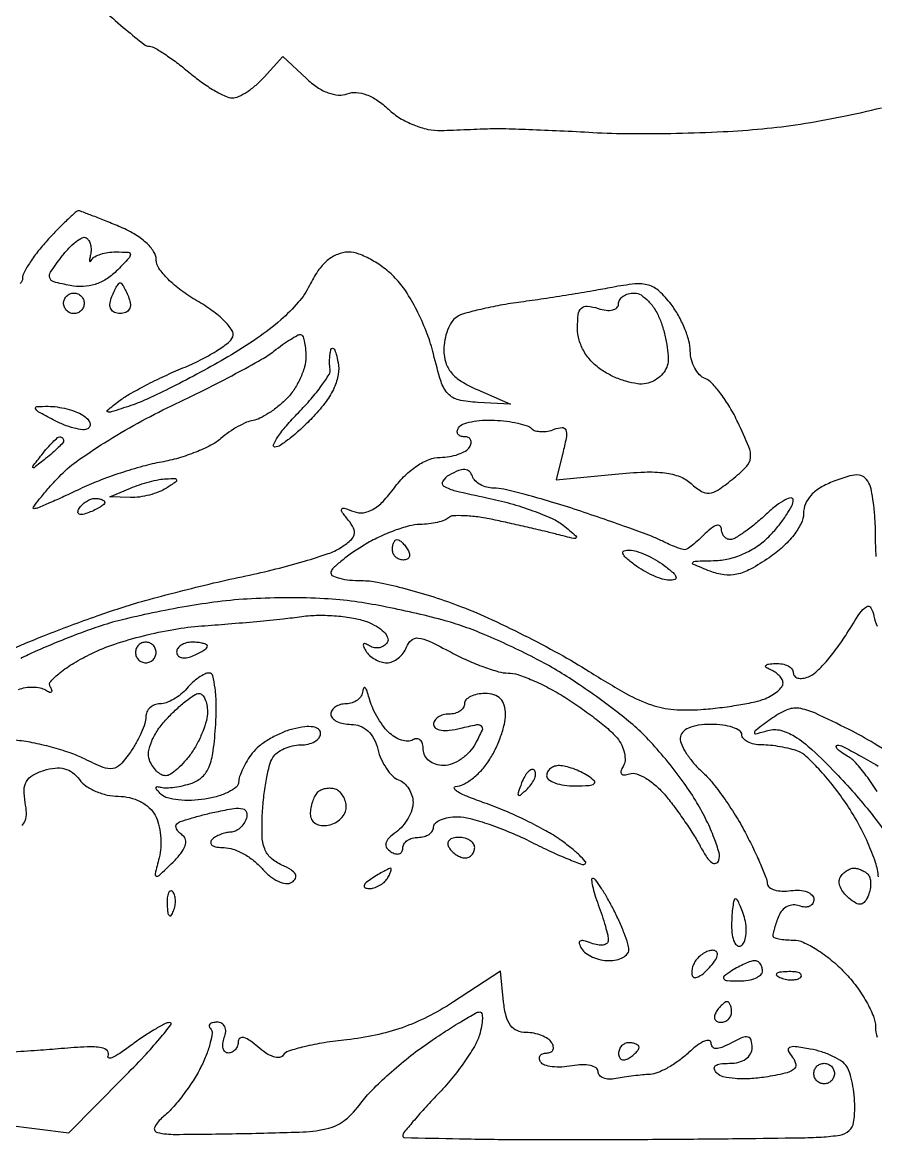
# Model space of a CAD drawing. Extents: x 0 to 102, y 0 to 135.
# Drawn here: x 87.14 to 94.16, y 86.51 to 95.71 of the extents above; entities that cross this region are included whole.
import ezdxf

# ---------------------------------------------------------------- set-up
doc = ezdxf.new("R2010")
doc.units = 0
doc.header["$MEASUREMENT"] = 0

msp = doc.modelspace()

# ---------------------------------------------------------------- linework, layer by layer
for points in [[(87.816098, 95.802675, 0.009988), (87.989269, 95.652564, 0.005609), (88.137861, 95.531666, 0.163229), (88.183287, 95.515179, -0.125917), (88.224685, 95.503495, -0.014235), (88.308246, 95.451794, -0.016523), (88.405481, 95.383025, -0.012723), (88.507028, 95.3019, 0.019237), (88.611129, 95.220934, 0.022441), (88.716065, 95.152528, 0.022152), (88.808784, 95.103249, 0.111515), (88.865679, 95.0904, 0.109842), (88.917425, 95.101907, 0.035018), (88.986787, 95.140488, 0.033027), (89.060323, 95.195658, 0.031396), (89.127288, 95.260913), (89.2816, 95.431426), (89.474495, 95.25021, 0.040021), (89.564667, 95.178154, 0.059346), (89.654488, 95.131889, 0.071255), (89.73853, 95.113553, 0.110181), (89.811747, 95.124389, -0.110997), (89.88522, 95.135141, -0.071371), (89.969643, 95.116416, -0.059135), (90.060157, 95.06942, -0.039309), (90.151521, 94.996198, 0.05091), (90.24542, 94.924451, 0.041552), (90.358359, 94.867412, 0.042511), (90.475688, 94.831164, 0.063435), (90.582519, 94.821741, -0.000057), (90.685087, 94.825704, -0.000042), (90.798601, 94.830067, -0.000043), (90.905873, 94.834171, -0.000096), (90.9873, 94.837264, -0.016569), (91.089554, 94.837739, -0.002201), (91.305607, 94.830629, -0.002547), (91.561767, 94.819763, -0.002136), (91.8333, 94.805696, 0.012427), (92.144313, 94.795995, 0.006969), (92.522526, 94.798874, 0.00695), (92.904749, 94.812429, 0.01125), (93.2292, 94.835781, 0.015177), (93.541344, 94.874908, 0.011119), (93.884978, 94.936477, 0.011256), (94.208036, 95.00941, 0.02434)], [(87.007974, 90.527436, -0.014204), (87.147176, 90.591498, -0.007415), (87.319863, 90.662093, -0.004038), (87.533821, 90.743891, -0.004023), (87.752742, 90.823566, -0.006372), (87.9417, 90.887921, -0.011189), (88.146873, 90.949848, -0.004954), (88.420299, 91.022834, -0.0049), (88.711614, 91.094476, -0.006582), (88.976972, 91.153307, 0.009821), (89.22355, 91.209653, 0.011051), (89.458144, 91.27367, 0.010374), (89.654859, 91.336519, 0.057125), (89.755221, 91.384274, 0.034466), (89.836354, 91.443076, 0.151076), (89.868163, 91.492176, 0.18472), (89.863406, 91.544678, 0.05651), (89.819749, 91.613004, -0.011423), (89.766373, 91.681974, -0.314907), (89.765816, 91.703663, -0.335828), (89.785627, 91.710633, -0.012212), (89.865906, 91.682765, 0.120064), (89.943969, 91.673387, 0.103264), (90.022484, 91.699862, 0.071865), (90.105747, 91.76644, 0.029051), (90.199066, 91.878425, -0.039874), (90.28716, 91.979611, -0.046624), (90.386018, 92.05981, -0.052118), (90.485506, 92.112142, -0.095312), (90.575217, 92.1294, 0.040659), (90.652007, 92.135655, 0.043184), (90.725185, 92.154251, 0.047338), (90.78464, 92.181503, 0.123836), (90.8181, 92.214, 0.088621), (90.830881, 92.246301, 0.167455), (90.827242, 92.273749, 0.177706), (90.807809, 92.29205, 0.101261), (90.7758, 92.2986, -0.08596), (90.743167, 92.304252, -0.16481), (90.72257, 92.320559, -0.179778), (90.717168, 92.344869, -0.104502), (90.727416, 92.373355, -0.165082), (90.761418, 92.401419, -0.038789), (90.833207, 92.422472, -0.035865), (90.923942, 92.43489, -0.02865), (91.022679, 92.435584, -0.019663), (91.122167, 92.426649, -0.023264), (91.215147, 92.41017, -0.022981), (91.291178, 92.389301, -0.118439), (91.328142, 92.366658, 0.131188), (91.359231, 92.348671, 0.057957), (91.406541, 92.341625, 0.051751), (91.461429, 92.345548, 0.047948), (91.515834, 92.360639, -0.073898), (91.579455, 92.374792, -0.327027), (91.610041, 92.355583, -0.141099), (91.615388, 92.300937, -0.015777), (91.588523, 92.17753), (91.52992, 91.94404), (92.016254, 91.991791, -0.014368), (92.258618, 92.008574, -0.04139), (92.426803, 92.001451, -0.061131), (92.548983, 91.970622, -0.091828), (92.642321, 91.913085, 0.044518), (92.727156, 91.849048, 0.165176), (92.791489, 91.833971, 0.125289), (92.862333, 91.859547, 0.021232), (92.978725, 91.94588, 0.027423), (93.09664, 92.052577, 0.171476), (93.130819, 92.125022, 0.124803), (93.117528, 92.214694, 0.0119), (93.026704, 92.418475, 0.023433), (92.960928, 92.541815, 0.026467), (92.886292, 92.653357, 0.027078), (92.813566, 92.740269, 0.113858), (92.757507, 92.77806, -0.113267), (92.71126, 92.809157, -0.065031), (92.671846, 92.863975, -0.059785), (92.644818, 92.932831, -0.061139), (92.635119, 93.005601, 0.064561), (92.623343, 93.089579, 0.030478), (92.587895, 93.193339, 0.029582), (92.536945, 93.299006, 0.036768), (92.476999, 93.390117, 0.041641), (92.379016, 93.497713, 0.117728), (92.291147, 93.547385, 0.096022), (92.179565, 93.557306, 0.022295), (91.99243, 93.529528, -0.005412), (91.836597, 93.50099, -0.002606), (91.636291, 93.467619, -0.002583), (91.427019, 93.434983, -0.003699), (91.2411, 93.408376, 0.01091), (91.071398, 93.381588, 0.012659), (90.911292, 93.348516, 0.011725), (90.777761, 93.31407, 0.070474), (90.71235, 93.285123, 0.111236), (90.671787, 93.245084, 0.049978), (90.637664, 93.177985, 0.046073), (90.614433, 93.09674, 0.04664), (90.6066, 93.01295, 0.075874), (90.622379, 92.90957, 0.099936), (90.668174, 92.826165, 0.080688), (90.751298, 92.754944, 0.034533), (90.88155, 92.687404), (91.1565, 92.568123), (90.88507, 92.581412, -0.042866), (90.727908, 92.602694, -0.154144), (90.641457, 92.652902, -0.1096), (90.583294, 92.754386, -0.016569), (90.520702, 92.981461, 0.032123), (90.469753, 93.146134, 0.02366), (90.393346, 93.321171, 0.024082), (90.304894, 93.480399, 0.048152), (90.217658, 93.594811, 0.039998), (90.123459, 93.681373, 0.037086), (90.014362, 93.754275, 0.039232), (89.907203, 93.804269, 0.092355), (89.820626, 93.819479, 0.094785), (89.730207, 93.801217, 0.08032), (89.646907, 93.750308, 0.065237), (89.570367, 93.665061, 0.036521), (89.500016, 93.544529, -0.064931), (89.408621, 93.40654, -0.034396), (89.263575, 93.260925, -0.029026), (89.069712, 93.110296, -0.018384), (88.828036, 92.956833, -0.007998), (88.602977, 92.830059, -0.007779), (88.371895, 92.709331, -0.00771), (88.165563, 92.609544, -0.028492), (88.03112, 92.556146, -0.002526), (87.868696, 92.50303, -0.165443), (87.839584, 92.503523, -0.584687), (87.837176, 92.517736, -0.006562), (87.931391, 92.591966, -0.033337), (88.017041, 92.649008, -0.01055), (88.151914, 92.722651, -0.010482), (88.306172, 92.79864, -0.011464), (88.458983, 92.865754, 0.018868), (88.603118, 92.931619, 0.02356), (88.731272, 93.00389, 0.022785), (88.8309, 93.072953, 0.138583), (88.868173, 93.122633, 0.244233), (88.862248, 93.175878, 0.048141), (88.799356, 93.252683, 0.04076), (88.700268, 93.337335, 0.026674), (88.573883, 93.418733, -0.029859), (88.444258, 93.503389, -0.037791), (88.33612, 93.597051, -0.041899), (88.260782, 93.686911, -0.153573), (88.238452, 93.756815, 0.14713), (88.217481, 93.825431, 0.06303), (88.154033, 93.898557, 0.050742), (88.056419, 93.969557, 0.032929), (87.931368, 94.031765, 0.003088), (87.811876, 94.080827, 0.004585), (87.706566, 94.12219, 0.002107), (87.616524, 94.156171, 0.089402), (87.596392, 94.1598, 0.187731), (87.578511, 94.152841, 0.004634), (87.513099, 94.091713, 0.009394), (87.437356, 94.016843, 0.006182), (87.352924, 93.928014, 0.018433), (87.270638, 93.832438, 0.022424), (87.201134, 93.736932, 0.021727), (87.150671, 93.652904, 0.124988), (87.138, 93.603006, -0.224317), (87.118126, 93.560935, -0.038667)], [(94.165964, 91.312996, -0.017398), (94.1598, 91.490096, 0.014735), (94.156291, 91.609125, 0.014145), (94.145776, 91.729383, 0.014225), (94.130492, 91.834813, 0.048538), (94.112057, 91.901578, 0.101368), (94.075389, 91.95898, 0.176056), (94.02512, 91.983372, 0.097112), (93.94805, 91.976386, 0.019229), (93.815957, 91.932249, 0.042839), (93.7088, 91.880942, 0.071496), (93.630869, 91.818573, 0.086631), (93.583661, 91.746565, 0.101369), (93.567022, 91.666702, -0.116369), (93.547502, 91.585197, -0.048572), (93.486727, 91.489077, -0.042886), (93.395953, 91.390973, -0.035197), (93.283841, 91.302497, -0.023823), (93.131998, 91.20938, -0.069523), (93.017373, 91.165758, -0.090158), (92.913054, 91.161061, -0.061476), (92.797969, 91.191385, -0.003473), (92.660814, 91.247343, -0.451726), (92.655571, 91.262758, -0.259178), (92.674274, 91.274044, -0.00221), (92.8485, 91.279499, 0.058575), (92.964015, 91.296237, 0.044126), (93.084689, 91.340165, 0.043332), (93.19825, 91.405778, 0.050446), (93.29265, 91.487136, 0.020471), (93.36552, 91.570603, 0.024226), (93.427085, 91.655334, 0.02411), (93.471395, 91.730668, 0.121462), (93.483, 91.777735, 0.445258), (93.464381, 91.794497, 0.095075), (93.417243, 91.780205, 0.045524), (93.345158, 91.733494, 0.020369), (93.259146, 91.66006, -0.014866), (93.168141, 91.580616, -0.0192), (93.079828, 91.513542, -0.01724), (93.003361, 91.463805, -0.136387), (92.963046, 91.4526, -0.124663), (92.935493, 91.459578, -0.100781), (92.912022, 91.479226, -0.090433), (92.896249, 91.508616, -0.078205), (92.8908, 91.543243, 0.262054), (92.878551, 91.565008, 0.216722), (92.851748, 91.568207, 0.08714), (92.808999, 91.545849, 0.032428), (92.757857, 91.500943, -0.013046), (92.70421, 91.450025, -0.017634), (92.652979, 91.407052, -0.014728), (92.60882, 91.374636, -0.152102), (92.587509, 91.368, -0.083827), (92.565228, 91.371762, -0.009897), (92.517939, 91.389255, -0.011616), (92.462191, 91.412651, -0.009278), (92.403202, 91.440359, 0.023408), (92.315106, 91.47874, 0.003687), (92.137919, 91.544766, 0.004088), (91.927705, 91.619398, 0.00356), (91.7064, 91.694177, 0.006989), (91.485519, 91.763655, 0.00849), (91.276614, 91.822326, 0.007336), (91.099834, 91.865989, 0.05696), (91.0155, 91.875617, -0.064736), (90.959151, 91.882937, -0.063997), (90.906311, 91.904427, -0.069698), (90.8648, 91.936199, -0.11465), (90.841794, 91.973718, 0.121318), (90.81699, 92.013001, 0.18151), (90.780116, 92.028897, 0.109182), (90.726725, 92.019755, 0.030788), (90.650178, 91.982906, 0.121867), (90.597212, 91.933291, 0.424511), (90.606673, 91.892406, 0.077572), (90.70168, 91.853835, 0.006532), (90.960809, 91.7965, -0.017622), (91.152241, 91.749667, -0.017819), (91.339179, 91.689619, -0.017926), (91.497772, 91.625854, -0.066293), (91.589524, 91.569533, -0.003933), (91.693085, 91.483923, -0.389419), (91.695337, 91.466622, -0.30923), (91.676896, 91.459729, -0.003242), (91.5372, 91.495186, 0.00499), (91.434102, 91.520971, 0.002113), (91.295316, 91.553593, 0.002091), (91.146822, 91.587183, 0.002733), (91.010767, 91.616582, 0.017691), (90.886374, 91.638187, 0.024211), (90.773158, 91.648195, 0.022411), (90.68148, 91.647732, 0.185898), (90.644133, 91.631167, -0.110748), (90.612297, 91.611009, -0.028778), (90.553784, 91.593781, -0.027817), (90.483116, 91.58142, -0.025234), (90.409166, 91.57645, 0.061458), (90.319879, 91.563922, 0.02299), (90.199125, 91.52549, 0.022367), (90.069999, 91.471074, 0.025224), (89.951485, 91.40725, 0.015686), (89.846328, 91.338984, 0.022151), (89.757522, 91.271268, 0.019287), (89.690759, 91.210999, 0.199971), (89.676535, 91.17765, 0.296694), (89.692219, 91.153095, 0.044594), (89.750144, 91.132838, 0.038059), (89.831381, 91.118793, 0.023786), (89.927869, 91.1142, -0.049472), (90.060055, 91.101089, -0.013457), (90.264994, 91.054261, -0.013477), (90.49582, 90.98826, -0.013636), (90.721843, 90.910152, -0.017229), (90.968351, 90.807539, -0.009433), (91.263366, 90.665839, -0.009392), (91.557884, 90.510475, -0.014775), (91.804072, 90.364985, 0.01246), (92.110428, 90.182019, 0.04644), (92.315195, 90.090416, 0.062844), (92.499752, 90.05256, 0.037977), (92.723248, 90.052364, 0.011522), (92.879226, 90.067713, 0.011498), (93.034443, 90.09024, 0.011399), (93.16897, 90.116101, 0.043717), (93.25035, 90.141283, 0.036976), (93.307011, 90.169453, 0.045312), (93.35491, 90.204076, 0.051677), (93.388153, 90.23968, 0.163391), (93.3984, 90.270201, 0.129128), (93.390692, 90.299549, 0.061765), (93.367336, 90.331113, 0.055142), (93.333098, 90.359964, 0.051672), (93.29265, 90.381371, -0.051902), (93.258976, 90.399213, -0.449116), (93.256943, 90.414109, -0.185333), (93.278558, 90.425796, -0.021021), (93.33495, 90.430721, -0.053478), (93.391595, 90.427218, -0.07557), (93.43951, 90.411367, -0.097791), (93.471596, 90.386191, -0.179528), (93.483, 90.355455, 0.181711), (93.493215, 90.328276, 0.14789), (93.519774, 90.311693, 0.101341), (93.560256, 90.30916, 0.05679), (93.608188, 90.321549, 0.09761), (93.668632, 90.35953, 0.022592), (93.752677, 90.446203, 0.022487), (93.841997, 90.556688, 0.020327), (93.924271, 90.678444, -0.008335), (94.032072, 90.846528, -0.104268), (94.085725, 90.89919, -0.428194), (94.121387, 90.890431, -0.082811), (94.147236, 90.820819, 0.059388), (94.173578, 90.738281, 0.018556)], [(87.10382, 90.21731, -0.052044), (87.161767, 90.232874, -0.044326), (87.224941, 90.237293, -0.046447), (87.283701, 90.230708, -0.08751), (87.327906, 90.213103, 0.036238), (87.359807, 90.196449, 0.260556), (87.376455, 90.198138, 0.342508), (87.380707, 90.211887, 0.048429), (87.366744, 90.240298, -0.333701), (87.370715, 90.284013, -0.040066), (87.445754, 90.354758, -0.034938), (87.561001, 90.434624, -0.020981), (87.707608, 90.513618, -0.032793), (87.897441, 90.590916, -0.018921), (88.134399, 90.6599, -0.01863), (88.383827, 90.712594, -0.025089), (88.612885, 90.740394, 0.003303), (88.832201, 90.757362, 0.00269), (89.066853, 90.778348, 0.002717), (89.28275, 90.800013, 0.007093), (89.437622, 90.818629, -0.030545), (89.573173, 90.828508, -0.022824), (89.722941, 90.823419, -0.023253), (89.864079, 90.805526, -0.047716), (89.971463, 90.776042, -0.040245), (90.052759, 90.737395, -0.066558), (90.112837, 90.691043, -0.096825), (90.14368, 90.644748, -0.241598), (90.140545, 90.605378, -0.105765), (90.113202, 90.576858, -0.099287), (90.075973, 90.561214, -0.096227), (90.034587, 90.560882, -0.092696), (89.995483, 90.575991, 0.036486), (89.960879, 90.594035, 0.343373), (89.945689, 90.590094, 0.279645), (89.943761, 90.572655, 0.029587), (89.964021, 90.535071, 0.073104), (89.995466, 90.497703, 0.053026), (90.039805, 90.466091, 0.053205), (90.089599, 90.44462, 0.075342), (90.137242, 90.4374, 0.100958), (90.184061, 90.446951, 0.066818), (90.231399, 90.475064, 0.063439), (90.272059, 90.516599, 0.070524), (90.299299, 90.565617, -0.122847), (90.340138, 90.623939, -0.210555), (90.395879, 90.641207, -0.083756), (90.48628, 90.615039, -0.01078), (90.666647, 90.523317, 0.017718), (90.799528, 90.458047, 0.018131), (90.93569, 90.402889, 0.018213), (91.057017, 90.36373, 0.069055), (91.135778, 90.3528, -0.080644), (91.214378, 90.34004, -0.020535), (91.335474, 90.294052, -0.02039), (91.471204, 90.229358, -0.019388), (91.603573, 90.152806, -0.012796), (91.733061, 90.066352, -0.012177), (91.860159, 89.971992, -0.012216), (91.968357, 89.883162, -0.041581), (92.032175, 89.818112, -0.058906), (92.070351, 89.759209, -0.061347), (92.093103, 89.693816, -0.068241), (92.097805, 89.632085, -0.12396), (92.082607, 89.584131, 0.054533), (92.063875, 89.544813, 0.269198), (92.068336, 89.521648, 0.250112), (92.091271, 89.512899, 0.049042), (92.135788, 89.523029, -0.165941), (92.192358, 89.522626, -0.052507), (92.269782, 89.486087, -0.045838), (92.353474, 89.424104, -0.03712), (92.431095, 89.343655, -0.01428), (92.508436, 89.244972, -0.009551), (92.591469, 89.127945, -0.009621), (92.667653, 89.011344, -0.018622), (92.723206, 88.914825, 0.026823), (92.771184, 88.834541, 0.090076), (92.813735, 88.790831, 0.243447), (92.846442, 88.786169, 0.232302), (92.870084, 88.810151, 0.149834), (92.871603, 88.872681, 0.022402), (92.831825, 88.993544, 0.023512), (92.769926, 89.13605, 0.01833), (92.689942, 89.284772, 0.023506), (92.585883, 89.444612, 0.014912), (92.45068, 89.621023, 0.014976), (92.307256, 89.786646, 0.026662), (92.178295, 89.912661, 0.015844), (92.038631, 90.02766, 0.008838), (91.861846, 90.159144, 0.00881), (91.67817, 90.285936, 0.014121), (91.51664, 90.386832, 0.0143), (91.349336, 90.478555, 0.008839), (91.147874, 90.577172, 0.008863), (90.945227, 90.667625, 0.015728), (90.77478, 90.73386, 0.0193), (90.593494, 90.790055, 0.009028), (90.354965, 90.849424, 0.00893), (90.102269, 90.902763, 0.012372), (89.873868, 90.940894, 0.021985), (89.623465, 90.965189, 0.013495), (89.327076, 90.972827, 0.013304), (89.022534, 90.96435, 0.017621), (88.746328, 90.939515, 0.011341), (88.487529, 90.901039, 0.008847), (88.208255, 90.847917, 0.008962), (87.94978, 90.789144, 0.021451), (87.761081, 90.733982, 0.008918), (87.595996, 90.67463, 0.006654), (87.416051, 90.603533, 0.00673), (87.24821, 90.531966, 0.015186), (87.123558, 90.472232, -0.020401)], [(87.132411, 89.098285, 0.148932), (87.160477, 89.136441, 0.093936), (87.17014, 89.199859, 0.038208), (87.160298, 89.286974, -0.050145), (87.151222, 89.389048, -0.129311), (87.170715, 89.459832, -0.131973), (87.222177, 89.510992, -0.053222), (87.313633, 89.551142, -0.050951), (87.406181, 89.570434, -0.089928), (87.483775, 89.564552, -0.098861), (87.549384, 89.532686, -0.072682), (87.60618, 89.474868, 0.08603), (87.660654, 89.422279, 0.047972), (87.741795, 89.377922, 0.045998), (87.835171, 89.347756, 0.055192), (87.9269, 89.3376, -0.0598), (88.019979, 89.326428, -0.058697), (88.108396, 89.293533, -0.062294), (88.181772, 89.243564, -0.089516), (88.23048, 89.182078, -0.06342), (88.258661, 89.108267, -0.03691), (88.274189, 89.014595, -0.03631), (88.275938, 88.916853, -0.050313), (88.262396, 88.830317, 0.005287), (88.229322, 88.698151, 0.396733), (88.239372, 88.680629, 0.269166), (88.263122, 88.68622, 0.003533), (88.377142, 88.795489, 0.034057), (88.441258, 88.866915, 0.07967), (88.475855, 88.929583, 0.13254), (88.479964, 88.979658, 0.200978), (88.456403, 89.01575, -0.049292), (88.426083, 89.040994, -0.080817), (88.406804, 89.068187, -0.116312), (88.401187, 89.092862, -0.206486), (88.40945, 89.111617, -0.105034), (88.438616, 89.129071, -0.00915), (88.521305, 89.155711, -0.011704), (88.622222, 89.183636, -0.008831), (88.734275, 89.209741, -0.014368), (88.877978, 89.236261, -0.092143), (88.951594, 89.234052, -0.270519), (88.981567, 89.206565, -0.156763), (88.981025, 89.156174, -0.066843), (88.959564, 89.112334, -0.064779), (88.927106, 89.075185, -0.069971), (88.889043, 89.050051, -0.11143), (88.85115, 89.0415, 0.058206), (88.811413, 89.036858, 0.038959), (88.767784, 89.022862, 0.039065), (88.727043, 89.00235, 0.060298), (88.69605, 88.97805, 0.215875), (88.687066, 88.954196, 0.24076), (88.69956, 88.933238, 0.103615), (88.738172, 88.91896, 0.036943), (88.797098, 88.9146, -0.083708), (88.870812, 88.902172, -0.042806), (88.956737, 88.86384, -0.04096), (89.040789, 88.807921, -0.048482), (89.109553, 88.7418, 0.046961), (89.173773, 88.679672, 0.062124), (89.243044, 88.637115, 0.076385), (89.307086, 88.619091, 0.170484), (89.355862, 88.629786, 0.136033), (89.385283, 88.66157, 0.256221), (89.384426, 88.695525, 0.125722), (89.348591, 88.731966, 0.030996), (89.27362, 88.771156, -0.075281), (89.18306, 88.829199, -0.124149), (89.131753, 88.903634, -0.083136), (89.110241, 89.015138, -0.020684), (89.113349, 89.201554, -0.015114), (89.125879, 89.343149, -0.016598), (89.146696, 89.479341, -0.016208), (89.172014, 89.594025, -0.076117), (89.19833, 89.655984, -0.094612), (89.235079, 89.696051, -0.052836), (89.292229, 89.729869, -0.050087), (89.359585, 89.75284, -0.057205), (89.427193, 89.7606, 0.055156), (89.490008, 89.76755, 0.074754), (89.543164, 89.788145, 0.094227), (89.578822, 89.818594, 0.170662), (89.5914, 89.854371, 0.225063), (89.574847, 89.889283, 0.132096), (89.531829, 89.908629, 0.07323), (89.460826, 89.909606, 0.028373), (89.363975, 89.891063, 0.040963), (89.268963, 89.858753, 0.031654), (89.171548, 89.808908, 0.032491), (89.086046, 89.750263, 0.063746), (89.028266, 89.691541, 0.027768), (88.986623, 89.629945, 0.025904), (88.950999, 89.562699, 0.026826), (88.925695, 89.499661, 0.075169), (88.917291, 89.452952, -0.21891), (88.897557, 89.413022, -0.054223), (88.834624, 89.372467, -0.045389), (88.745134, 89.337409, -0.032045), (88.63965, 89.313976, -0.030834), (88.528189, 89.303594, -0.034654), (88.420615, 89.307689, -0.037088), (88.331051, 89.324124, -0.128587), (88.2801, 89.352717, -0.018264), (88.245154, 89.388965, -0.184706), (88.2378, 89.408192, -0.435362), (88.247293, 89.417028, -0.047945), (88.2801, 89.411481, 0.076086), (88.324013, 89.406568, 0.024408), (88.389551, 89.412435, 0.023713), (88.462913, 89.426201, 0.024432), (88.5339, 89.446749, 0.107371), (88.618297, 89.497861, 0.107567), (88.673813, 89.579354, 0.064323), (88.708115, 89.710809, 0.016725), (88.72852, 89.92881, 0.017372), (88.732607, 90.091355, 0.028751), (88.72341, 90.228253, 0.028751), (88.704715, 90.329806, 0.345671), (88.675429, 90.3528, 0.113957), (88.638036, 90.344166, 0.037599), (88.589043, 90.315523, 0.035179), (88.537694, 90.274462, 0.033317), (88.4916, 90.2259, -0.048188), (88.442691, 90.177344, -0.041499), (88.382985, 90.136277, -0.04354), (88.321997, 90.108118, -0.086594), (88.269741, 90.099, 0.091598), (88.225251, 90.090781, 0.095882), (88.187434, 90.067253, 0.099486), (88.162127, 90.032159, 0.107013), (88.1532, 89.990924, -0.078447), (88.144709, 89.937139, -0.025129), (88.115868, 89.861296, -0.024375), (88.074753, 89.778805, -0.024979), (88.026111, 89.701403, -0.033539), (87.943962, 89.599414, -0.170896), (87.880558, 89.565826, -0.135361), (87.801734, 89.575367, -0.018302), (87.648613, 89.644877, 0.032373), (87.529684, 89.694882, 0.017435), (87.377629, 89.741656, 0.017297), (87.218711, 89.778692, 0.025946), (87.077752, 89.798916, -0.002897)], [(94.394913, 89.615942, 0.010121), (94.148459, 89.772362, 0.019225), (93.943066, 89.886401, 0.008441), (93.660206, 90.023568, 0.075819), (93.528258, 90.06198, 0.139922), (93.424998, 90.046786, 0.052028), (93.297035, 89.972135, 0.002867), (93.176962, 89.883146, 0.174253), (93.16246, 89.861118, 0.566691), (93.172272, 89.851471, 0.007178), (93.274682, 89.879665, -0.134533), (93.378282, 89.881276, -0.077548), (93.493647, 89.831587, -0.046882), (93.636769, 89.72161, -0.013912), (93.833829, 89.527948, -0.011513), (93.986021, 89.362354, -0.013185), (94.123489, 89.197096, -0.012364), (94.232431, 89.051617, -0.070263)], [(94.184271, 88.672769, 0.063538), (94.160164, 88.791784, 0.022659), (94.097013, 88.953611, 0.022056), (94.010865, 89.126847, 0.024269), (93.91226, 89.286201, 0.016856), (93.804914, 89.431483, 0.019314), (93.692571, 89.562534, 0.0188), (93.589717, 89.665491, 0.095764), (93.52132, 89.708121, 0.03099), (93.457255, 89.728251, 0.017192), (93.377064, 89.745184, 0.017092), (93.294376, 89.756798, 0.026347), (93.222281, 89.7606, -0.050159), (93.160183, 89.766845, -0.070137), (93.10767, 89.785451, -0.090276), (93.072343, 89.812904, -0.184582), (93.06, 89.8452, 0.254951), (93.042271, 89.877709, 0.06271), (92.985446, 89.904949, 0.048861), (92.903427, 89.923644, 0.031626), (92.8062, 89.9298, 0.03534), (92.700924, 89.92235, 0.070157), (92.620724, 89.899168, 0.103209), (92.570471, 89.862745, 0.186609), (92.5524, 89.816012, 0.108878), (92.564461, 89.76128, 0.035328), (92.604747, 89.688308, 0.033295), (92.662406, 89.611128, 0.031856), (92.730602, 89.541062, -0.038682), (92.811366, 89.455788, -0.015534), (92.908606, 89.327836, -0.015262), (93.005301, 89.182875, -0.018654), (93.086329, 89.0415, -0.008445), (93.154657, 88.905728, -0.010623), (93.213101, 88.777654, -0.008913), (93.257653, 88.668974, -0.078948), (93.268603, 88.6185, 0.220601), (93.284777, 88.588202, 0.089068), (93.3276, 88.566526, 0.065144), (93.389894, 88.556423, 0.042403), (93.462776, 88.560368, -0.049754), (93.535286, 88.563226, -0.076529), (93.596557, 88.549989, -0.105134), (93.63742, 88.523505, -0.199135), (93.6522, 88.487867, -0.138292), (93.642625, 88.453911, -0.152461), (93.61698, 88.431485, -0.122347), (93.578135, 88.424719, -0.073977), (93.532301, 88.434907, 0.106326), (93.48278, 88.442622, 0.099378), (93.433141, 88.429661, 0.096073), (93.391043, 88.397984, 0.092199), (93.363101, 88.352439, 0.008425), (93.344225, 88.300655, 0.010112), (93.328282, 88.251309, 0.008946), (93.316483, 88.209389, 0.064208), (93.3138, 88.188581, 0.31705), (93.323508, 88.17481, 0.033935), (93.363286, 88.163593, 0.031983), (93.417692, 88.155756, 0.019783), (93.482264, 88.1532, -0.107617), (93.564252, 88.135347, -0.033294), (93.676012, 88.07496, -0.031572), (93.795436, 87.988785, -0.029979), (93.905264, 87.886853, -0.031077), (94.002674, 87.771342, -0.031065), (94.08503, 87.644634, -0.03266), (94.142512, 87.525317, -0.096207), (94.1598, 87.4363, 0.081511), (94.173511, 87.352756, 0.039834)], [(94.173167, 89.37756, 0.021861), (94.083987, 89.507274, 0.022304), (93.99655, 89.613083, 0.077214), (93.927745, 89.668891, -0.019492), (93.875013, 89.702417, -0.056831), (93.842597, 89.730782, -0.206028), (93.836549, 89.748321, -0.38166), (93.846614, 89.758027, -0.129898), (93.890257, 89.748256, -0.006188), (94.023571, 89.676979, -0.009799), (94.180703, 89.586393, -0.006867)], [(86.997989, 86.629942), (87.5187, 86.565224), (87.970072, 87.020812, 0.00708), (88.138276, 87.195465, 0.01336), (88.268094, 87.341784, 0.010435), (88.35998, 87.455848, 0.636027), (88.350772, 87.47372, 0.110954), (88.310042, 87.462932, 0.013079), (88.227521, 87.417199, 0.015136), (88.13121, 87.356481, 0.011864), (88.030437, 87.28507, -0.012544), (87.938174, 87.219879, -0.039429), (87.87208, 87.182802, -0.208259), (87.847079, 87.182258, -0.463314), (87.841941, 87.198072, 0.336041), (87.837979, 87.239735, 0.169356), (87.788772, 87.266115, 0.050495), (87.669795, 87.272745, 0.010062), (87.457104, 87.258824, -0.003735), (87.261625, 87.243543, -0.00267), (87.042709, 87.229249, -0.002696)]]:
    msp.add_lwpolyline(points, format="xyb")
for points in [[(87.663055, 93.936874, -0.126251), (87.684081, 93.915355, -0.069218), (87.69799, 93.880974, -0.061921), (87.703079, 93.839646, -0.058686), (87.698071, 93.797541, 0.013911), (87.690289, 93.760636, 0.111714), (87.691022, 93.743407, 0.591913), (87.697253, 93.741902, 0.057276), (87.708816, 93.75795, -0.142535), (87.733605, 93.782361, -0.046007), (87.781508, 93.802762, -0.041564), (87.841781, 93.81672, -0.036139), (87.90645, 93.8214, -0.014833), (88.008549, 93.81837, -0.391868), (88.025929, 93.80025, -0.197742), (88.013596, 93.768725, -0.005517), (87.909249, 93.662049, -0.055523), (87.826242, 93.595681, -0.065494), (87.734996, 93.553531, -0.065847), (87.63637, 93.536558, -0.057013), (87.531599, 93.544428, -0.01636), (87.395514, 93.575088, -0.259184), (87.36239, 93.606667, -0.227275), (87.369356, 93.654405, -0.012807), (87.4583, 93.779663, -0.027153), (87.518195, 93.851154, -0.041107), (87.578259, 93.905664, -0.048593), (87.630521, 93.938261, -0.257044)], [(87.9417, 93.5676, -0.247326), (87.953605, 93.561328, -0.019892), (87.973094, 93.530323, -0.023203), (87.994179, 93.489323, -0.015549), (88.014594, 93.4407, -0.074756), (88.025994, 93.389035, -0.14841), (88.016655, 93.348553, -0.165571), (87.9875, 93.322919, -0.098585), (87.9417, 93.3138, -0.098585), (87.8959, 93.322919, -0.165571), (87.866745, 93.348553, -0.14841), (87.857406, 93.389035, -0.074756), (87.868806, 93.4407, -0.015549), (87.889221, 93.489323, -0.023203), (87.910306, 93.530323, -0.019892), (87.929795, 93.561328, -0.247326)], [(87.561, 93.483, -0.099038), (87.593287, 93.476541, -0.097945), (87.620749, 93.458149, -0.097945), (87.639141, 93.430687, -0.099038), (87.6456, 93.3984, -0.099038), (87.639141, 93.366113, -0.097945), (87.620749, 93.338651, -0.097945), (87.593287, 93.320259, -0.099038), (87.561, 93.3138, -0.099038), (87.528713, 93.320259, -0.097945), (87.501251, 93.338651, -0.097945), (87.482859, 93.366113, -0.099038), (87.4764, 93.3984, -0.099038), (87.482859, 93.430687, -0.097945), (87.501251, 93.458149, -0.097945), (87.528713, 93.476541, -0.099038)], [(92.173794, 93.483, -0.143347), (92.229438, 93.466713, -0.060323), (92.290135, 93.416617, -0.052859), (92.346284, 93.343467, -0.046466), (92.388707, 93.257014, -0.025833), (92.419717, 93.160762, -0.023298), (92.441887, 93.058463, -0.023992), (92.453063, 92.964885, -0.065378), (92.449092, 92.898436, -0.094504), (92.428055, 92.845566, -0.065768), (92.386632, 92.796236, -0.063545), (92.332045, 92.757756, -0.074352), (92.272319, 92.736717, -0.084037), (92.199659, 92.735077, -0.036063), (92.104601, 92.756054, -0.034382), (92.004241, 92.793605, -0.038337), (91.91374, 92.843446, -0.053825), (91.826953, 92.914724, -0.060632), (91.761271, 93.000312, -0.063558), (91.720354, 93.095367, -0.07), (91.7064, 93.194551, -0.029626), (91.713033, 93.306393, -0.174247), (91.738899, 93.358144, -0.22122), (91.787628, 93.374663, -0.049727), (91.8756, 93.3561, 0.043987), (91.942371, 93.34121, 0.086344), (91.996598, 93.343421, 0.136392), (92.031424, 93.361736, 0.20676), (92.0448, 93.392699, -0.141484), (92.054743, 93.427134, -0.099789), (92.082692, 93.456474, -0.084736), (92.124489, 93.476237, -0.06826)], [(89.425221, 93.141909, -0.313117), (89.442768, 93.131209, -0.043929), (89.45723, 93.088782, -0.037346), (89.467269, 93.028879, -0.02285), (89.470543, 92.957271, -0.069019), (89.458981, 92.873914, -0.038981), (89.423588, 92.778016, -0.03808), (89.371883, 92.685057, -0.050459), (89.310698, 92.610098, -0.027129), (89.241121, 92.547687, -0.026076), (89.1643, 92.49229, -0.027019), (89.091516, 92.450751, -0.079882), (89.036785, 92.433512, 0.06666), (88.982472, 92.417961, 0.025099), (88.911543, 92.382628, 0.024331), (88.837221, 92.335928, 0.027183), (88.770609, 92.283801, -0.0616), (88.688936, 92.228485, -0.023873), (88.564217, 92.172109, -0.023201), (88.42174, 92.123242, -0.026563), (88.281598, 92.090295, 0.022757), (88.128441, 92.055517, 0.012692), (87.945361, 92.000049, 0.01264), (87.762663, 91.934424, 0.019991), (87.610058, 91.86808, -0.004598), (87.478779, 91.806135, -0.006607), (87.361312, 91.753893, -0.003765), (87.261657, 91.712027, -0.097859), (87.233182, 91.7064, -0.608174), (87.227266, 91.717819, -0.012308), (87.276342, 91.783809, -0.015017), (87.347067, 91.868789, -0.007975), (87.439422, 91.969919, -0.048213), (87.579847, 92.092688, -0.014798), (87.81372, 92.250116, -0.014657), (88.087366, 92.411762, -0.015558), (88.3647, 92.553734, 0.005763), (88.636224, 92.686085, 0.00661), (88.892393, 92.818893, 0.006009), (89.10654, 92.936866, 0.037304), (89.2107, 93.006625, -0.011097), (89.278809, 93.0576, -0.014418), (89.343511, 93.10106, -0.012069), (89.398888, 93.134142, -0.114261)], [(89.735862, 92.910752, -0.08964), (89.736971, 92.810838, -0.064687), (89.704297, 92.704035, -0.052543), (89.637069, 92.589578, -0.030122), (89.534266, 92.466602, -0.015569), (89.437093, 92.369866, -0.020466), (89.34229, 92.288202, -0.018412), (89.259743, 92.227593, -0.150245), (89.215529, 92.214, -0.54644), (89.203206, 92.2332, -0.042899), (89.239479, 92.297237, -0.028414), (89.31004, 92.388542, -0.013759), (89.409851, 92.497359, 0.014922), (89.514013, 92.61145, 0.020835), (89.599627, 92.719863, 0.017836), (89.661952, 92.812726, 0.187274), (89.670228, 92.856909, -0.03709), (89.666298, 92.892188, -0.020505), (89.666481, 92.93557, -0.020348), (89.670285, 92.979754, -0.030689), (89.677503, 93.0177, -0.305617), (89.689411, 93.02832, -0.311079), (89.703531, 93.021182, -0.060294), (89.720241, 92.979232, -0.017184)], [(87.3495, 92.549857, -0.036264), (87.422686, 92.544521, -0.026406), (87.502715, 92.528459, -0.02687), (87.577375, 92.504987, -0.051658), (87.633482, 92.47708, -0.052663), (87.672246, 92.446368, -0.109017), (87.693255, 92.414187, -0.176019), (87.693614, 92.386058, -0.186841), (87.675782, 92.365108, -0.15363), (87.634276, 92.357068, -0.034349), (87.562464, 92.370299, -0.032565), (87.478088, 92.397885, -0.026503), (87.3918, 92.437886, -0.005331), (87.267669, 92.505335, -0.177116), (87.245872, 92.530603, -0.504723), (87.256447, 92.54697, -0.015654)], [(87.444459, 92.2986, -0.099038), (87.456649, 92.296162, -0.097945), (87.467017, 92.289217, -0.097945), (87.473962, 92.278849, -0.099038), (87.4764, 92.266659, -0.184603), (87.469535, 92.248698, -0.013803), (87.43291, 92.209993, -0.017649), (87.385066, 92.165413, -0.012436), (87.32835, 92.118609, -0.001576), (87.232794, 92.044154, -0.377591), (87.2226, 92.0448, -0.377591), (87.221954, 92.054994, -0.001576), (87.296409, 92.15055, -0.012436), (87.343213, 92.207266, -0.017649), (87.387793, 92.25511, -0.013803), (87.426498, 92.291735, -0.184603)], [(88.3224, 91.952958, -0.011111), (88.396228, 91.954022, -0.411928), (88.407, 91.943166, -0.247646), (88.397799, 91.925729, -0.006504), (88.3224, 91.8756, -0.050598), (88.261561, 91.844494, -0.029001), (88.183074, 91.819047, -0.028709), (88.100361, 91.80244, -0.04208), (88.0263, 91.798242), (87.8571, 91.802892), (88.0263, 91.8756, -0.021159), (88.100374, 91.903782, -0.016424), (88.183074, 91.928316, -0.016709), (88.26184, 91.946106, -0.038039)], [(87.735193, 91.791, -0.039867), (87.765675, 91.788566, -0.059132), (87.791415, 91.781233, -0.077771), (87.808928, 91.770475, -0.219607), (87.8148, 91.757751, -0.2252), (87.80729, 91.741923, -0.029412), (87.776232, 91.71947, -0.029555), (87.733799, 91.695841, -0.020646), (87.683506, 91.67412, -0.036408), (87.634457, 91.65929, -0.155351), (87.604355, 91.661927, -0.32948), (87.594257, 91.678826, -0.1144), (87.603899, 91.707369, -0.061454), (87.629574, 91.739359, -0.051183), (87.663787, 91.766433, -0.053277), (87.700924, 91.784866, -0.088797)], [(90.220907, 91.4526, -0.151918), (90.238735, 91.447055, -0.038439), (90.262614, 91.427749, -0.035638), (90.287743, 91.400383, -0.029505), (90.3105, 91.368, -0.082592), (90.323741, 91.335674, -0.161196), (90.321109, 91.308251, -0.182303), (90.303221, 91.290023, -0.108972), (90.273193, 91.2834, -0.093332), (90.238993, 91.28984, -0.09642), (90.209918, 91.308251, -0.099167), (90.190458, 91.33572, -0.105053), (90.1836, 91.368, -0.042167), (90.186336, 91.400389, -0.061769), (90.194559, 91.427749, -0.081139), (90.206641, 91.446301, -0.210953)], [(92.13438, 91.365309, -0.070934), (92.192615, 91.355691, -0.028033), (92.268726, 91.326923, -0.027057), (92.348692, 91.286149, -0.030492), (92.42052, 91.238409, -0.016453), (92.493273, 91.17952, -0.131361), (92.517304, 91.144107, -0.418283), (92.5072, 91.123576, -0.086003), (92.46282, 91.116891, -0.070934), (92.404585, 91.126509, -0.028033), (92.328474, 91.155277, -0.027057), (92.248508, 91.196051, -0.030492), (92.17668, 91.243791, -0.016453), (92.103927, 91.30268, -0.131361), (92.079896, 91.338093, -0.418283), (92.09, 91.358624, -0.086003)], [(88.1532, 90.6066, 0.099038), (88.120913, 90.600141, 0.097945), (88.093451, 90.581749, 0.097945), (88.075059, 90.554287, 0.099038), (88.0686, 90.522, 0.099038), (88.075059, 90.489713, 0.097945), (88.093451, 90.462251, 0.097945), (88.120913, 90.443859, 0.099038), (88.1532, 90.4374, 0.099038), (88.185487, 90.443859, 0.097945), (88.212949, 90.462251, 0.097945), (88.231341, 90.489713, 0.099038), (88.2378, 90.522, 0.099038), (88.231341, 90.554287, 0.097945), (88.212949, 90.581749, 0.097945), (88.185487, 90.600141, 0.099038)], [(88.5339, 90.6066, 0.062722), (88.485379, 90.600489, 0.08088), (88.444277, 90.582529, 0.098158), (88.416771, 90.555907, 0.152681), (88.407, 90.524655, 0.184534), (88.417362, 90.497534, 0.147206), (88.444277, 90.481086, 0.100118), (88.485309, 90.478758, 0.055937), (88.5339, 90.491406, 0.02136), (88.582508, 90.512482, 0.030395), (88.623523, 90.535565, 0.030693), (88.65343, 90.557589, 0.222225), (88.6608, 90.573351, 0.289661), (88.652671, 90.586205, 0.046727), (88.623523, 90.596833, 0.039339), (88.58253, 90.604191, 0.024748)], [(89.991038, 90.147283, 0.017259), (89.974279, 90.204668, 0.103191), (89.958768, 90.231491, 0.524961), (89.947019, 90.230003, 0.096657), (89.939614, 90.20475, -0.114787), (89.926189, 90.164389, -0.090932), (89.895406, 90.130064, -0.084435), (89.852116, 90.106979, -0.080533), (89.8029, 90.099, 0.064853), (89.754386, 90.092681, 0.082425), (89.713277, 90.074149, 0.098894), (89.685777, 90.046663, 0.148195), (89.676, 90.0144, 0.18959), (89.688706, 89.982095, 0.088693), (89.725229, 89.954651, 0.068509), (89.779453, 89.936037, 0.048508), (89.843588, 89.9298, -0.092717), (89.917787, 89.915922, -0.096093), (89.980906, 89.876225, -0.085606), (90.029879, 89.811401, -0.057637), (90.062723, 89.724421, 0.044655), (90.09127, 89.64246, 0.043243), (90.134162, 89.565929, 0.046522), (90.184101, 89.505452, 0.105682), (90.233535, 89.473277, -0.092839), (90.279132, 89.445223, -0.066776), (90.317766, 89.399424, -0.06498), (90.343884, 89.343599, -0.07711), (90.3528, 89.286132, -0.082195), (90.342604, 89.224528, -0.048238), (90.311758, 89.156273, -0.04665), (90.26654, 89.092133, -0.058094), (90.213084, 89.04259, 0.035799), (90.153499, 88.992102, 0.136192), (90.129264, 88.950317, 0.217097), (90.135641, 88.913759, 0.104618), (90.170784, 88.880221, 0.069159), (90.208069, 88.863772, 0.143563), (90.239584, 88.864018, 0.190197), (90.260343, 88.880427, 0.132266), (90.2682, 88.909607, -0.140337), (90.277982, 88.943772, -0.099915), (90.305477, 88.972882, -0.085131), (90.346597, 88.992487, -0.06887), (90.3951, 88.9992, 0.064853), (90.443614, 89.005519, 0.082425), (90.484723, 89.024051, 0.098894), (90.512223, 89.051537, 0.148195), (90.522, 89.0838, -0.215307), (90.536613, 89.116163, -0.079464), (90.579916, 89.143549, -0.060436), (90.643673, 89.162201, -0.040993), (90.719162, 89.1684, -0.065047), (90.821869, 89.154982, -0.017522), (90.979444, 89.107124, -0.017438), (91.156147, 89.039647, -0.017252), (91.328362, 88.9598, 0.00822), (91.488484, 88.882016, 0.013064), (91.628226, 88.821339, 0.006926), (91.745494, 88.7759, 0.293304), (91.770571, 88.781371, 0.396983), (91.771159, 88.80124, 0.020118), (91.722107, 88.852187, 0.02317), (91.652135, 88.913284, 0.013586), (91.563221, 88.98008, 0.028143), (91.445353, 89.054117, 0.012776), (91.283641, 89.138106, 0.012604), (91.108141, 89.218227, 0.016887), (90.945, 89.281371, -0.011224), (90.807474, 89.332817, -0.033359), (90.716762, 89.376313, -0.157433), (90.692801, 89.40231, -0.537891), (90.70262, 89.418162, 0.112454), (90.765359, 89.434393, 0.04528), (90.840444, 89.482267, 0.041833), (90.915066, 89.550642, 0.041374), (90.97757, 89.630723, 0.032634), (91.029876, 89.72319, 0.02625), (91.074065, 89.82857, 0.026973), (91.104593, 89.930633, 0.059247), (91.1142, 90.011423, 0.06962), (91.103611, 90.087105, 0.125311), (91.072266, 90.140928, 0.126917), (91.019326, 90.172779, 0.072413), (90.945, 90.1836, 0.048028), (90.880246, 90.177366, 0.068025), (90.825502, 90.158749, 0.088204), (90.788615, 90.131307, 0.191087), (90.7758, 90.099, -0.148195), (90.766023, 90.066737, -0.098894), (90.738523, 90.039251, -0.082425), (90.697414, 90.020719, -0.064853), (90.6489, 90.0144, 0.066148), (90.600389, 90.007954, 0.083326), (90.559277, 89.989075, 0.099274), (90.53178, 89.961065, 0.145579), (90.522, 89.928188, 0.257302), (90.538587, 89.898089, 0.106534), (90.583687, 89.881566, 0.064949), (90.653962, 89.88092, 0.031355), (90.742608, 89.897346, -0.011386), (90.877556, 89.927967, -0.25301), (90.914743, 89.916656, -0.311825), (90.920925, 89.881768, -0.015562), (90.866532, 89.772057, -0.064433), (90.817198, 89.702965, -0.055049), (90.74942, 89.644468, -0.057549), (90.674364, 89.604715, -0.093296), (90.603623, 89.5914, -0.074568), (90.538851, 89.601114, -0.093527), (90.485205, 89.629332, -0.1053), (90.449959, 89.672018, -0.12068), (90.4374, 89.723293, 0.066735), (90.431148, 89.769925, 0.139796), (90.412358, 89.800965, 0.190987), (90.38452, 89.811803, 0.137708), (90.352151, 89.802499, -0.142624), (90.310841, 89.791056, -0.073926), (90.257538, 89.799695, -0.063849), (90.200909, 89.826064, -0.055577), (90.149775, 89.866939, -0.041958), (90.101875, 89.923631, -0.025619), (90.054831, 89.997605, -0.025585), (90.015468, 90.076251, -0.040842)], [(88.590947, 90.1836, -0.202689), (88.617642, 90.172315, -0.084201), (88.640281, 90.139427, -0.064336), (88.655667, 90.090787, -0.044498), (88.6608, 90.033224, -0.0647), (88.651582, 89.962289, -0.028182), (88.622114, 89.871789, -0.027309), (88.579515, 89.77785, -0.032678), (88.529103, 89.694824, -0.027147), (88.47263, 89.62285, -0.032688), (88.41187, 89.562032, -0.034556), (88.355286, 89.518889, -0.146624), (88.314948, 89.5068, -0.13318), (88.279694, 89.51636, -0.062514), (88.241922, 89.545341, -0.055425), (88.20752, 89.58782, -0.050939), (88.182142, 89.638005, -0.135724), (88.175713, 89.704348, -0.057534), (88.201329, 89.790777, -0.04932), (88.253114, 89.885201, -0.038517), (88.326444, 89.976405, -0.016564), (88.406091, 90.055747, -0.021468), (88.484435, 90.122736, -0.019803), (88.552934, 90.172147, -0.147378)], [(91.351661, 89.551339, 0.278911), (91.328973, 89.556925, 0.120343), (91.301246, 89.540224, 0.070189), (91.272087, 89.501786, 0.036269), (91.246539, 89.446999, 0.008399), (91.217261, 89.366044, 0.286372), (91.22167, 89.347006, 0.400052), (91.238016, 89.346609, 0.011214), (91.293898, 89.39964, 0.043285), (91.330665, 89.44306, 0.063152), (91.354229, 89.487242, 0.082976), (91.3619, 89.52543, 0.20742)], [(91.55835, 89.590105, 0.078662), (91.517954, 89.584216, 0.091624), (91.483664, 89.566168, 0.102154), (91.46075, 89.538962, 0.124732), (91.4526, 89.5068, 0.242407), (91.469265, 89.474445, 0.069028), (91.520941, 89.447432, 0.052836), (91.596139, 89.429167, 0.03458), (91.68525, 89.423495, 0.011096), (91.803769, 89.426786, 0.155556), (91.843192, 89.441562, 0.461139), (91.844139, 89.465568, 0.043106), (91.791, 89.5068, 0.032032), (91.734659, 89.538292, 0.025456), (91.670313, 89.565099, 0.026113), (91.607892, 89.583837, 0.056852)], [(89.713012, 89.395762, 0.069903), (89.67431, 89.402892, 0.057768), (89.632444, 89.399838, 0.059647), (89.593871, 89.387594, 0.08996), (89.564962, 89.367563, 0.079282), (89.542645, 89.33677, 0.037949), (89.523885, 89.291528, 0.036393), (89.511089, 89.240227, 0.042952), (89.5068, 89.190397, 0.126058), (89.518121, 89.146207, 0.130884), (89.549195, 89.113635, 0.111251), (89.596916, 89.097447, 0.074061), (89.65485, 89.099905, 0.073371), (89.711428, 89.119711, 0.07497), (89.75941, 89.154907, 0.081527), (89.791709, 89.19962, 0.116239), (89.8029, 89.247109, 0.070247), (89.796178, 89.294721, 0.065926), (89.776496, 89.339736, 0.070265), (89.747376, 89.375441, 0.106549)], [(90.728507, 88.9992, 0.066118), (90.681839, 88.993002, 0.138808), (90.650717, 88.974349, 0.191142), (90.639768, 88.946718, 0.139169), (90.6489, 88.9146, 0.06081), (90.674805, 88.882239, 0.051032), (90.709211, 88.854851, 0.053229), (90.746481, 88.836201, 0.089642), (90.780793, 88.83, 0.105429), (90.811167, 88.836477, 0.099231), (90.837015, 88.854851, 0.096318), (90.854341, 88.882305, 0.092995), (90.8604, 88.9146, 0.153634), (90.850246, 88.946865, 0.097988), (90.821656, 88.974349, 0.080552), (90.778938, 88.992894, 0.062283)], [(90.167443, 88.744105, 0.104523), (90.151373, 88.739867, 0.008096), (90.111703, 88.719099, 0.01079), (90.064912, 88.692305, 0.008026), (90.0144, 88.6608, 0.027275), (89.967522, 88.626745, 0.147021), (89.950032, 88.600961, 0.37991), (89.957515, 88.584297, 0.102799), (89.988257, 88.577495, 0.074131), (90.030675, 88.583263, 0.053889), (90.074776, 88.601432, 0.054031), (90.113842, 88.628529, 0.075854), (90.1413, 88.6608, 0.020509), (90.159526, 88.693188, 0.041889), (90.170547, 88.720168, 0.071273), (90.173495, 88.738231, 0.434568)], [(93.981493, 88.7454, -0.063694), (94.010268, 88.74172, -0.039129), (94.042612, 88.730545, -0.038693), (94.073406, 88.71419, -0.055014), (94.097571, 88.694829, -0.133696), (94.11363, 88.666755, -0.057348), (94.119671, 88.623632, -0.051075), (94.115775, 88.573424, -0.046761), (94.101791, 88.52347, -0.0598), (94.073309, 88.469536, -0.206909), (94.040531, 88.449103, -0.172334), (93.998795, 88.457215, -0.039883), (93.939352, 88.499026, -0.055185), (93.898396, 88.541448, -0.067881), (93.870983, 88.589106, -0.0812), (93.860625, 88.634485, -0.155212), (93.869624, 88.670386, -0.056773), (93.892217, 88.69908, -0.049962), (93.92161, 88.723365, -0.052774), (93.953021, 88.739927, -0.095234)], [(91.833221, 88.6608, 0.442804), (91.82274, 88.649254, 0.026386), (91.830596, 88.597054, 0.025877), (91.848765, 88.527035, 0.014426), (91.877694, 88.443793, -0.010592), (91.909279, 88.355106, -0.011717), (91.935964, 88.268078, -0.011148), (91.955289, 88.192955, -0.057438), (91.9602, 88.150348, -0.22277), (91.948677, 88.125768, -0.134841), (91.918846, 88.112233, -0.085068), (91.873368, 88.11277, -0.046247), (91.819422, 88.127932, 0.026179), (91.758295, 88.147787, 0.196415), (91.728698, 88.144032, 0.357523), (91.720844, 88.123785, 0.059284), (91.739815, 88.082977, 0.098867), (91.775187, 88.045058, 0.052356), (91.831253, 88.013074, 0.049205), (91.897844, 87.991341, 0.054339), (91.965193, 87.984, 0.052111), (92.02802, 87.990566, 0.071996), (92.081164, 88.010085, 0.091965), (92.11687, 88.03891, 0.17893), (92.1294, 88.072801, 0.076961), (92.121773, 88.12206, 0.014289), (92.091485, 88.208837, 0.015016), (92.04974, 88.30913, 0.013202), (92.000327, 88.411201, 0.011235), (91.94811, 88.506848, 0.016945), (91.897998, 88.58748, 0.011829), (91.853584, 88.650539, 0.237712)], [(88.373512, 88.553287, 0.296942), (88.354997, 88.557197, 0.208169), (88.339376, 88.541754, 0.077125), (88.330009, 88.501147, 0.028489), (88.329079, 88.44225, 0.018894), (88.334074, 88.379111, 0.168741), (88.34603, 88.354428, 0.470617), (88.361448, 88.355887, 0.054073), (88.380191, 88.391137, 0.051402), (88.393392, 88.437403, 0.05415), (88.396558, 88.484572, 0.060344), (88.389861, 88.525629, 0.126455)], [(93.007833, 88.4916, 0.349346), (92.99507, 88.481443, 0.019434), (92.984927, 88.428005, 0.023105), (92.977737, 88.358104, 0.014076), (92.9754, 88.275107, 0.034022), (92.980832, 88.195363, 0.072514), (92.997918, 88.136126, 0.140077), (93.023073, 88.106498, 0.293546), (93.052058, 88.105991, 0.15438), (93.078234, 88.136391, 0.064046), (93.093206, 88.189129, 0.054994), (93.095737, 88.254277, 0.046215), (93.084491, 88.322484, 0.016826), (93.065193, 88.387288, 0.025633), (93.04373, 88.441922, 0.023205), (93.022812, 88.4829, 0.269346)], [(92.821552, 88.0686, 0.085443), (92.783015, 88.061966, 0.053409), (92.741632, 88.042095, 0.051744), (92.703823, 88.012886, 0.0641), (92.675821, 87.978371, 0.04739), (92.657352, 87.940986, 0.058241), (92.647811, 87.903275, 0.069134), (92.648024, 87.87085, 0.161573), (92.658773, 87.849427, 0.274667), (92.681223, 87.843712, 0.066988), (92.717552, 87.859961, 0.05004), (92.760689, 87.893054, 0.030935), (92.804503, 87.939656, 0.030483), (92.84439, 87.994157, 0.110288), (92.859087, 88.034279, 0.256649), (92.849719, 88.058361, 0.176123)], [(91.09841, 87.644001), (91.0719, 87.896203), (90.677174, 87.638624, -0.027898), (90.471641, 87.520292, -0.031924), (90.263079, 87.43143, -0.031793), (90.044141, 87.369566, -0.027251), (89.807544, 87.332031, 0.014155), (89.62212, 87.307572, 0.019694), (89.457978, 87.274496, 0.016531), (89.326938, 87.238048, 0.18013), (89.284421, 87.204997, -0.241827), (89.253654, 87.186443, -0.095417), (89.203131, 87.192643, -0.065897), (89.14051, 87.222429, -0.040016), (89.075401, 87.272501, 0.028153), (89.010733, 87.324718, 0.083688), (88.959755, 87.349721, 0.213813), (88.928693, 87.345588, 0.259937), (88.9146, 87.320312, -0.08248), (88.908402, 87.282994, -0.092433), (88.890529, 87.251303, -0.10063), (88.863911, 87.230112, -0.118491), (88.832655, 87.2226, -0.184534), (88.805534, 87.232962, -0.147206), (88.789086, 87.259877, -0.100118), (88.786758, 87.300909, -0.055937), (88.799406, 87.3495, 0.07271), (88.810537, 87.398987, 0.128612), (88.803104, 87.4399, 0.158048), (88.778338, 87.466534, 0.127746), (88.740351, 87.4764, 0.048522), (88.702594, 87.472727, 0.144925), (88.679828, 87.460824, 0.260506), (88.674614, 87.443445, 0.142758), (88.685626, 87.423374, -0.228097), (88.69834, 87.387071, -0.033584), (88.684107, 87.308309, -0.032311), (88.652942, 87.211197, -0.022547), (88.605992, 87.106124, -0.026979), (88.541967, 86.994107, -0.01931), (88.459069, 86.875953, -0.019578), (88.371076, 86.769245, -0.039081), (88.292117, 86.693601, 0.102336), (88.226727, 86.612905, 0.49546), (88.248237, 86.567565, 0.053939), (88.397583, 86.552576, 0.002284), (88.929881, 86.559132, 0.005146), (89.447173, 86.573193, 0.052174), (89.659889, 86.603543, 0.112819), (89.794175, 86.671867, 0.059773), (89.92297, 86.808455, -0.035893), (90.01584, 86.916855, -0.014675), (90.156311, 87.050715, -0.014431), (90.316207, 87.186241, -0.017901), (90.472832, 87.302475, -0.006235), (90.620713, 87.401526, -0.009009), (90.754044, 87.485058, -0.005343), (90.867506, 87.551687, -0.130812), (90.902494, 87.561, -0.348491), (90.919223, 87.547728, -0.061766), (90.923765, 87.505085, -0.044042), (90.917272, 87.443648, -0.024647), (90.899206, 87.37065, -0.061318), (90.858205, 87.277433, -0.018841), (90.774533, 87.148188, -0.018541), (90.66913, 87.009335, -0.019321), (90.555105, 86.880633, 0.006031), (90.445161, 86.76299, 0.009089), (90.35249, 86.657615, 0.004579), (90.277027, 86.566925, 0.173161), (90.268239, 86.542233, 0.407228), (90.283663, 86.526467, 0.000586), (90.734215, 86.51667, 0.003816), (91.246255, 86.510045, 0.002288), (91.854489, 86.509601, 0.000814), (92.482064, 86.513036, 0.001066), (93.055517, 86.518331, 0.00078), (93.536186, 86.524543, 0.010049), (93.71565, 86.530751, 0.026869), (93.868423, 86.547378, 0.144372), (93.942995, 86.583299, 0.170586), (93.979447, 86.650466, 0.041241), (93.989305, 86.77845, 0.02416), (93.984103, 86.874899, 0.022798), (93.969602, 86.972306, 0.023438), (93.948784, 87.057292, 0.069926), (93.924053, 87.111687, 0.104768), (93.883243, 87.153344, 0.035578), (93.809098, 87.195381, 0.033544), (93.718158, 87.231449, 0.032795), (93.622527, 87.255353, 0.012013), (93.498643, 87.274757, 0.143577), (93.451268, 87.267409, 0.420984), (93.442133, 87.241151, 0.057712), (93.477312, 87.187153, -0.131456), (93.503313, 87.130656, -0.285555), (93.486018, 87.088147, -0.102366), (93.413533, 87.055424, -0.014793), (93.253399, 87.024551, -0.027193), (93.126281, 87.010961, -0.032485), (93.005835, 87.012505, -0.034308), (92.906955, 87.02708, -0.143589), (92.854746, 87.055614, -0.117582), (92.833361, 87.090392, -0.313949), (92.84129, 87.11685, -0.13969), (92.881445, 87.133526, -0.029016), (92.95848, 87.138, 0.059931), (93.033685, 87.147047, 0.092719), (93.093141, 87.173909, 0.113236), (93.130979, 87.21568, 0.128328), (93.1446, 87.267877, 0.067049), (93.1364, 87.328753, 0.275318), (93.110643, 87.353514, 0.158653), (93.063726, 87.349454, 0.0226), (92.9754, 87.3072, -0.022445), (92.895874, 87.269126, -0.101223), (92.845655, 87.258952, -0.236391), (92.817629, 87.273053, -0.16148), (92.8062, 87.307519, 0.375317), (92.78972, 87.326381, 0.138327), (92.751812, 87.321027, 0.05891), (92.692216, 87.285876, 0.024866), (92.621048, 87.225896, -0.030109), (92.540454, 87.159403, -0.029008), (92.45148, 87.102169, -0.030287), (92.367262, 87.061168, -0.086099), (92.303798, 87.046927, 0.012194), (92.242581, 87.042429, 0.006476), (92.167014, 87.03403, 0.006441), (92.089946, 87.023443, 0.009936), (92.02365, 87.012113, -0.055606), (91.966994, 87.007682, -0.086224), (91.91909, 87.017646, -0.117461), (91.887318, 87.039897, -0.183519), (91.8756, 87.070748, 0.253588), (91.859297, 87.100825, 0.091372), (91.812879, 87.120186, 0.062828), (91.74389, 87.126232, 0.03772), (91.662081, 87.116908, -0.034573), (91.577023, 87.106672, -0.043863), (91.497984, 87.1096, -0.0501), (91.43529, 87.123936, -0.174824), (91.403288, 87.149346, -0.107414), (91.393431, 87.17725, -0.181465), (91.399098, 87.201082, -0.16245), (91.419875, 87.217081, -0.083729), (91.4526, 87.2226, 0.101261), (91.484609, 87.22915, 0.177706), (91.504042, 87.247451, 0.167455), (91.507681, 87.274899, 0.088621), (91.4949, 87.3072, 0.108705), (91.463436, 87.33964, 0.050793), (91.411312, 87.366949, 0.04697), (91.348408, 87.385531, 0.048379), (91.283767, 87.3918, -0.101988), (91.209511, 87.407106, -0.133394), (91.155491, 87.45006, -0.096601), (91.119384, 87.526516, -0.035982)], [(93.16575, 87.982705, 0.077483), (93.133055, 87.976921, 0.020703), (93.083662, 87.957699, 0.02047), (93.02864, 87.930886, 0.019837), (92.9754, 87.8994, 0.023197), (92.913736, 87.855366, 0.409657), (92.910922, 87.833272, 0.220444), (92.93782, 87.819066, 0.011293), (93.03885, 87.816095, 0.042523), (93.111725, 87.821805, 0.062416), (93.173285, 87.840032, 0.082215), (93.214989, 87.867152, 0.210568), (93.2292, 87.8994, 0.073605), (93.22443, 87.931629, 0.089496), (93.210562, 87.958768, 0.102891), (93.189942, 87.976664, 0.133323)], [(93.43365, 87.892721, 0.018894), (93.370511, 87.887726, 0.168741), (93.345828, 87.87577, 0.470617), (93.347287, 87.860352, 0.054073), (93.382537, 87.841609, 0.051402), (93.428803, 87.828408, 0.05415), (93.475972, 87.825242, 0.060344), (93.517029, 87.831939, 0.126455), (93.544687, 87.848288, 0.296942), (93.548597, 87.866803, 0.208169), (93.533154, 87.882424, 0.077125), (93.492547, 87.891791, 0.028489)], [(92.938093, 87.6456, 0.151918), (92.920265, 87.640055, 0.038439), (92.896386, 87.620749, 0.035638), (92.871257, 87.593383, 0.029505), (92.8485, 87.561, 0.082592), (92.835259, 87.528674, 0.161196), (92.837891, 87.501251, 0.182303), (92.855779, 87.483023, 0.108972), (92.885807, 87.4764, 0.093332), (92.920007, 87.48284, 0.09642), (92.949082, 87.501251, 0.099167), (92.968542, 87.52872, 0.105053), (92.9754, 87.561, 0.042167), (92.972664, 87.593389, 0.061769), (92.964441, 87.620749, 0.081139), (92.952359, 87.639301, 0.210953)], [(92.1294, 87.3072, 0.105053), (92.09712, 87.300342, 0.099167), (92.069651, 87.280882, 0.09642), (92.05124, 87.251807, 0.093332), (92.0448, 87.217607, 0.108972), (92.051423, 87.187579, 0.182303), (92.069651, 87.169691, 0.161196), (92.097074, 87.167059, 0.082592), (92.1294, 87.1803, 0.029505), (92.161783, 87.203057, 0.035638), (92.189149, 87.228186, 0.038439), (92.208455, 87.252065, 0.151918), (92.214, 87.269893, 0.210953), (92.207701, 87.284159, 0.081139), (92.189149, 87.296241, 0.061769), (92.161789, 87.304464, 0.042167)], [(93.7368, 87.138, -0.099038), (93.769087, 87.131541, -0.097945), (93.796549, 87.113149, -0.097945), (93.814941, 87.085687, -0.099038), (93.8214, 87.0534, -0.099038), (93.814941, 87.021113, -0.097945), (93.796549, 86.993651, -0.097945), (93.769087, 86.975259, -0.099038), (93.7368, 86.9688, -0.099038), (93.704513, 86.975259, -0.097945), (93.677051, 86.993651, -0.097945), (93.658659, 87.021113, -0.099038), (93.6522, 87.0534, -0.099038), (93.658659, 87.085687, -0.097945), (93.677051, 87.113149, -0.097945), (93.704513, 87.131541, -0.099038)]]:
    msp.add_lwpolyline(points, format="xyb", close=True)

doc.saveas('drawing.dxf')
